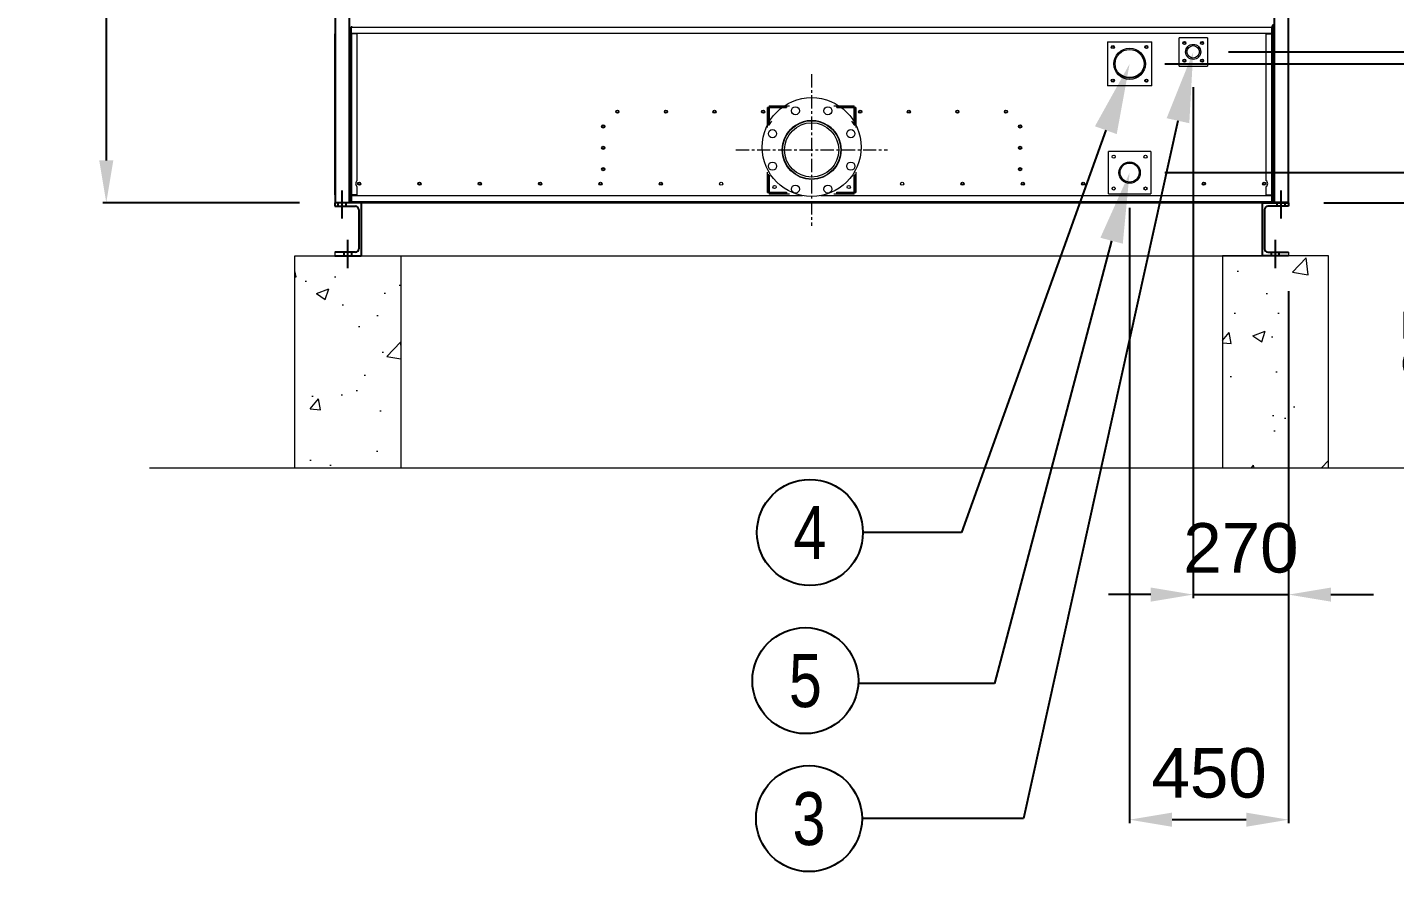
# Model space of a CAD drawing. Header units: millimetres. Extents: x -17070 to 42538, y -291348 to 31440.
# Drawn here: x 16405 to 20276, y 15635 to 18024 of the extents above; entities that cross this region are included whole.
import ezdxf
from ezdxf import colors
from ezdxf.entities.mleader import LeaderData, LeaderLine
from ezdxf.enums import TextEntityAlignment as Align
from ezdxf.math import Vec2, Vec3

# ---------------------------------------------------------------- set-up
doc = ezdxf.new("R2010")
doc.units = ezdxf.units.MM
for name, pattern in [('CENTER', [2, 1.25, -0.25, 0.25, -0.25]), ('CENTERX2', [4, 2.5, -0.5, 0.5, -0.5]), ('HIDDEN', [0.375, 0.25, -0.125]), ('HIDDENX2', [0.75, 0.5, -0.25])]:
    doc.linetypes.add(name, pattern=pattern)
for name, color, linetype in [('center', 1, 'CENTER'), ('HIDD', 2, 'HIDDENX2'), ('냉각탑_dim', 1, 'Continuous'), ('냉각탑_text', 3, 'Continuous'), ('냉각탑_기초', 23, 'Continuous')]:
    doc.layers.add(name, color=color, linetype=linetype)
doc.styles.get("Standard").update_dxf_attribs({"font": 'arial.ttf'})
doc.dimstyles.new('1.40', dxfattribs={"dimscale": 20, "dimtxt": 1.5, "dimasz": 1, "dimexe": 0.5, "dimexo": 0.5, "dimgap": 0.5, "dimtad": 1, "dimdec": 0, "dimzin": 0, "dimdsep": 46, "dimtxsty": 'Standard', "dimcen": 0, "dimclrd": 2, "dimclre": 2, "dimclrt": 3, "dimadec": 0, "dimazin": 0, "dimtfac": 1, "dimtdec": 0, "dimtmove": 0, "dimatfit": 0, "dimfxl": 1, "dimtolj": 1, "dimtzin": 0, "dimlwd": -1, "dimlwe": -1, "dimarcsym": 0})

# ---------------------------------------------------------------- blocks, each defined once
blk = doc.blocks.new('*D734')
at = {"color": 2, "transparency": 16777216}
for p, q in [((17175.5, 20527.7), (16618.9, 20527.7)), ((16628.9, 20407.7), (16628.9, 17647.7)), ((17175.5, 17527.7), (16618.9, 17527.7))]:
    blk.add_line(p, q, dxfattribs=at)
for points in [[(16608.9, 20407.7), (16648.9, 20407.7), (16628.9, 20527.7)], [(16608.9, 17647.7), (16648.9, 17647.7), (16628.9, 17527.7)]]:
    blk.add_solid(points, dxfattribs=at)
at = {"layer": 'Defpoints', "color": 0, "transparency": 16777216}
for p in [(17275.5, 20527.7), (16628.9, 17527.7), (17275.5, 17527.7)]:
    blk.add_point(p, dxfattribs=at)
at = {"color": 3, "lineweight": 5, "transparency": 16777216, "insert": (16497.4, 19027.7), "char_height": 140, "attachment_point": 5, "rotation": 90}
blk.add_mtext('\\A1;3000', dxfattribs=at)
blk = doc.blocks.new('*D736')
at = {"color": 2, "transparency": 16777216}
for p, q in [((21275.6, 18074.7), (21275.6, 18194.7)), ((19805.5, 17954.7), (21285.6, 17954.7)), ((21275.6, 17954.7), (21275.6, 17527.7)), ((20075.5, 17527.7), (21285.6, 17527.7)), ((21275.6, 17407.7), (21275.6, 16852.7))]:
    blk.add_line(p, q, dxfattribs=at)
for points in [[(21255.6, 18074.7), (21295.6, 18074.7), (21275.6, 17954.7)], [(21255.6, 17407.7), (21295.6, 17407.7), (21275.6, 17527.7)]]:
    blk.add_solid(points, dxfattribs=at)
at = {"layer": 'Defpoints', "color": 0, "transparency": 16777216}
for p in [(19705.5, 17954.7), (19975.5, 17527.7), (21275.6, 17527.7)]:
    blk.add_point(p, dxfattribs=at)
at = {"color": 3, "lineweight": 5, "transparency": 16777216, "insert": (21145.4, 17070.2), "char_height": 140, "attachment_point": 5, "rotation": 90}
blk.add_mtext('\\A1;427', dxfattribs=at)
blk = doc.blocks.new('*D737')
at = {"color": 2, "transparency": 16777216}
for p, q in [((19705.5, 17854.7), (19705.5, 16408.7)), ((19975.5, 17277.7), (19975.5, 16408.7)), ((19585.5, 16418.7), (19465.5, 16418.7)), ((19705.5, 16418.7), (19975.5, 16418.7)), ((20095.5, 16418.7), (20215.5, 16418.7))]:
    blk.add_line(p, q, dxfattribs=at)
for points in [[(19585.5, 16438.7), (19585.5, 16398.7), (19705.5, 16418.7)], [(20095.5, 16438.7), (20095.5, 16398.7), (19975.5, 16418.7)]]:
    blk.add_solid(points, dxfattribs=at)
at = {"layer": 'Defpoints', "color": 0, "transparency": 16777216}
for p in [(19705.5, 17954.7), (19975.5, 17377.7), (19975.5, 16418.7)]:
    blk.add_point(p, dxfattribs=at)
at = {"color": 3, "lineweight": 5, "transparency": 16777216, "insert": (19840.5, 16550.1), "char_height": 140, "attachment_point": 5}
blk.add_mtext('\\A1;270', dxfattribs=at)
blk = doc.blocks.new('*D738')
at = {"color": 2, "transparency": 16777216}
for p, q in [((20502.7, 17733.1), (20502.7, 17853.1)), ((19625.5, 17613.1), (20512.7, 17613.1)), ((20502.7, 17613.1), (20502.7, 17527.7)), ((20075.5, 17527.7), (20512.7, 17527.7)), ((20502.7, 17407.7), (20502.7, 16965.9))]:
    blk.add_line(p, q, dxfattribs=at)
for points in [[(20482.7, 17733.1), (20522.7, 17733.1), (20502.7, 17613.1)], [(20482.7, 17407.7), (20522.7, 17407.7), (20502.7, 17527.7)]]:
    blk.add_solid(points, dxfattribs=at)
at = {"layer": 'Defpoints', "color": 0, "transparency": 16777216}
for p in [(19525.5, 17613.1), (19975.5, 17527.7), (20502.7, 17527.7)]:
    blk.add_point(p, dxfattribs=at)
at = {"color": 3, "lineweight": 5, "transparency": 16777216, "insert": (20371.3, 17126.8), "char_height": 140, "attachment_point": 5, "rotation": 90}
blk.add_mtext('\\A1;85', dxfattribs=at)
blk = doc.blocks.new('*D739')
at = {"color": 2, "transparency": 16777216}
for p, q in [((19625.5, 17920.9), (20900.4, 17920.9)), ((20890.4, 17800.9), (20890.4, 17647.7)), ((20075.5, 17527.7), (20900.4, 17527.7))]:
    blk.add_line(p, q, dxfattribs=at)
for points in [[(20870.4, 17800.9), (20910.4, 17800.9), (20890.4, 17920.9)], [(20870.4, 17647.7), (20910.4, 17647.7), (20890.4, 17527.7)]]:
    blk.add_solid(points, dxfattribs=at)
at = {"layer": 'Defpoints', "color": 0, "transparency": 16777216}
for p in [(19525.5, 17920.9), (19975.5, 17527.7), (20890.4, 17527.7)]:
    blk.add_point(p, dxfattribs=at)
at = {"color": 3, "lineweight": 5, "transparency": 16777216, "insert": (20758.9, 17724.3), "char_height": 140, "attachment_point": 5, "rotation": 90}
blk.add_mtext('\\A1;393', dxfattribs=at)
blk = doc.blocks.new('*D740')
at = {"color": 2, "transparency": 16777216}
for p, q in [((19525.5, 17513.1), (19525.5, 15771.6)), ((19975.5, 17277.7), (19975.5, 15771.6)), ((19855.5, 15781.6), (19645.5, 15781.6))]:
    blk.add_line(p, q, dxfattribs=at)
for points in [[(19645.5, 15801.6), (19645.5, 15761.6), (19525.5, 15781.6)], [(19855.5, 15801.6), (19855.5, 15761.6), (19975.5, 15781.6)]]:
    blk.add_solid(points, dxfattribs=at)
at = {"layer": 'Defpoints', "color": 0, "transparency": 16777216}
for p in [(19525.5, 17613.1), (19975.5, 17377.7), (19525.5, 15781.6)]:
    blk.add_point(p, dxfattribs=at)
at = {"color": 3, "lineweight": 5, "transparency": 16777216, "insert": (19750.5, 15913.1), "char_height": 140, "attachment_point": 5}
blk.add_mtext('\\A1;450', dxfattribs=at)
blk = doc.blocks.new('3')
at = {"color": 5, "lineweight": 20}
blk.add_line((17315.5, 20485.5), (17315.5, 17527.7), dxfattribs=at)
at = {"color": 7, "lineweight": 20, "ltscale": 0.253333}
for p, q in [((17275.5, 17549.7), (17275.5, 18005.7)), ((17319.5, 18005.7), (17319.5, 17549.7)), ((17323, 18005.7), (17323, 17549.7)), ((19928, 17549.7), (19928, 18005.7)), ((19931.5, 17549.7), (19931.5, 18005.7)), ((19975.5, 18005.7), (19975.5, 17549.7))]:
    blk.add_line(p, q, dxfattribs=at)
at = {"color": 7, "lineweight": 20, "ltscale": 0.273889}
for p, q in [((17317.5, 18024.2), (17317.5, 17531.2)), ((19933.5, 17531.2), (19933.5, 18024.2))]:
    blk.add_line(p, q, dxfattribs=at)
at = {"color": 7, "lineweight": 20, "ltscale": 0.010278}
for p, q in [((17319.5, 18024.2), (17319.5, 18005.7)), ((17321.5, 18005.7), (17321.5, 18024.2)), ((19928, 18005.7), (19928, 18024.2)), ((19929.5, 18024.2), (19929.5, 18005.7)), ((19931.5, 18005.7), (19931.5, 18024.2)), ((17319.5, 17549.7), (17319.5, 17531.2)), ((17321.5, 17531.2), (17321.5, 17549.7)), ((19928, 17531.2), (19928, 17549.7)), ((19929.5, 17549.7), (19929.5, 17531.2)), ((19931.5, 17531.2), (19931.5, 17549.7))]:
    blk.add_line(p, q, dxfattribs=at)
at = {"color": 7, "lineweight": 20, "ltscale": 0.001111}
for p, q in [((17321.5, 18024.2), (17319.5, 18024.2)), ((17323, 18007.7), (17323, 18005.7)), ((19931.5, 18024.2), (19929.5, 18024.2)), ((19931.5, 17998.1), (19933.5, 17998.1)), ((19933.5, 17997.7), (19931.5, 17997.7)), ((17319.5, 17959.5), (17317.5, 17959.5)), ((17317.5, 17854.5), (17319.5, 17854.5)), ((17319.5, 17804.5), (17317.5, 17804.5)), ((19933.5, 17737.7), (19931.5, 17737.7)), ((17319.5, 17674.5), (17317.5, 17674.5)), ((17319.5, 17673), (17317.5, 17673)), ((19931.5, 17677.7), (19933.5, 17677.7)), ((19931.5, 17674.5), (19933.5, 17674.5)), ((19931.5, 17673), (19933.5, 17673)), ((19933.5, 17673), (19931.5, 17673)), ((17323, 17549.7), (17323, 17547.7)), ((17319.5, 17531.2), (17321.5, 17531.2)), ((19929.5, 17531.2), (19931.5, 17531.2))]:
    blk.add_line(p, q, dxfattribs=at)
at = {"color": 7, "lineweight": 20, "ltscale": 0.001944}
for p, q in [((17319.5, 18005.7), (17323, 18005.7)), ((17323, 18027.7), (17323, 18024.2)), ((19928, 18027.7), (19928, 18024.2)), ((19931.5, 18005.7), (19928, 18005.7)), ((17319.5, 17549.7), (17323, 17549.7)), ((19931.5, 17549.7), (19928, 17549.7)), ((17323, 17527.7), (17323, 17531.2)), ((19928, 17527.7), (19928, 17531.2))]:
    blk.add_line(p, q, dxfattribs=at)
at = {"color": 7, "lineweight": 20, "ltscale": 0.000833333}
for p, q in [((17323, 18024.2), (17321.5, 18024.2)), ((19928, 18024.2), (19929.5, 18024.2)), ((18505.2, 17797.6), (18503.7, 17797.6)), ((18505.2, 17797.6), (18505.2, 17799.1)), ((18745.8, 17797.6), (18745.8, 17799.1)), ((18745.8, 17797.6), (18747.3, 17797.6)), ((18505.2, 17557), (18503.7, 17557)), ((18505.2, 17557), (18505.2, 17555.5)), ((18745.8, 17557), (18745.8, 17555.5)), ((18745.8, 17557), (18747.3, 17557)), ((17323, 17531.2), (17321.5, 17531.2)), ((19928, 17531.2), (19929.5, 17531.2))]:
    blk.add_line(p, q, dxfattribs=at)
at = {"color": 7, "lineweight": 20, "ltscale": 0.009167}
for p, q in [((17323, 18007.7), (17323, 18024.2)), ((17339.5, 18005.7), (17323, 18005.7)), ((19911.5, 18005.7), (19928, 18005.7)), ((19928, 18007.7), (19928, 18024.2)), ((17339.5, 17549.7), (17323, 17549.7)), ((17323, 17547.7), (17323, 17531.2)), ((19911.5, 17549.7), (19928, 17549.7)), ((19928, 17547.7), (19928, 17531.2)), ((19973.5, 17547.7), (19973.5, 17531.2)), ((19975.5, 17547.7), (19975.5, 17531.2))]:
    blk.add_line(p, q, dxfattribs=at)
at = {"color": 7, "lineweight": 20}
for p, q in [((19928, 18024.2), (17323, 18024.2)), ((17323, 18007.7), (19928, 18007.7)), ((18599.7, 17547.7), (17323, 17547.7)), ((19928, 17547.7), (18651.3, 17547.7)), ((17323, 17531.2), (19928, 17531.2)), ((17323, 17527.7), (19428, 17527.7)), ((17323, 17527.7), (19928, 17527.7))]:
    blk.add_line(p, q, dxfattribs=at)
at = {"color": 7, "lineweight": 20, "ltscale": 0.230744}
for p, q in [((17339.5, 17590.3), (17339.5, 18005.7)), ((19911.5, 18005.7), (19911.5, 17590.3))]:
    blk.add_line(p, q, dxfattribs=at)
at = {"color": 7, "lineweight": 20, "ltscale": 0.003404}
blk.add_line((19930, 18024.2), (19930, 18030.3), dxfattribs=at)
at = {"color": 7, "lineweight": 20, "ltscale": 0.005}
for p, q in [((19931.5, 18024.2), (19931.5, 18033.2)), ((19937, 17527.7), (19928, 17527.7))]:
    blk.add_line(p, q, dxfattribs=at)
at = {"color": 7, "lineweight": 20, "ltscale": 0.052833}
for p, q in [((19975.5, 17997.7), (19975.5, 17902.6)), ((19975.5, 17882.7), (19975.5, 17787.6)), ((19975.5, 17652.7), (19975.5, 17557.6))]:
    blk.add_line(p, q, dxfattribs=at)
at = {"color": 7, "lineweight": 20, "ltscale": 0.058333}
blk.add_line((17317.5, 17959.5), (17317.5, 17854.5), dxfattribs=at)
at = {"color": 7, "lineweight": 20, "ltscale": 0.069444}
for p, q in [((19463, 17983.4), (19463, 17858.4)), ((19463, 17983.4), (19588, 17983.4)), ((19588, 17858.4), (19588, 17983.4)), ((19588, 17858.4), (19463, 17858.4))]:
    blk.add_line(p, q, dxfattribs=at)
at = {"color": 7, "lineweight": 20, "ltscale": 0.044444}
for p, q in [((19665.5, 17914.7), (19665.5, 17994.7)), ((19745.5, 17994.7), (19665.5, 17994.7)), ((19745.5, 17994.7), (19745.5, 17914.7)), ((19665.5, 17914.7), (19745.5, 17914.7))]:
    blk.add_line(p, q, dxfattribs=at)
at = {"color": 7, "lineweight": 20, "ltscale": 0.005528}
for p, q in [((19975.5, 17902.6), (19975.5, 17892.7)), ((19975.5, 17892.7), (19975.5, 17882.7))]:
    blk.add_line(p, q, dxfattribs=at)
at = {"color": 7, "lineweight": 20, "ltscale": 0.001778}
for p, q in [((18503.7, 17797.6), (18500.5, 17797.6)), ((18505.2, 17802.3), (18505.2, 17799.1)), ((18745.8, 17799.1), (18745.8, 17802.3)), ((18750.5, 17797.6), (18747.3, 17797.6)), ((18500.5, 17557), (18503.7, 17557)), ((18505.2, 17555.5), (18505.2, 17552.3)), ((18745.8, 17552.3), (18745.8, 17555.5)), ((18747.3, 17557), (18750.5, 17557))]:
    blk.add_line(p, q, dxfattribs=at)
at = {"color": 7, "lineweight": 20, "ltscale": 0.018362}
blk.add_line((18500.5, 17740.3), (18500.5, 17797.6), dxfattribs=at)
at = {"color": 7, "lineweight": 20, "ltscale": 0.01504}
blk.add_line((18503.7, 17746.3), (18503.7, 17797.6), dxfattribs=at)
at = {"color": 7, "lineweight": 20, "ltscale": 0.012858}
for p, q in [((18505.2, 17802.3), (18562.5, 17802.3)), ((18688.6, 17802.3), (18745.8, 17802.3))]:
    blk.add_line(p, q, dxfattribs=at)
at = {"color": 7, "lineweight": 20, "ltscale": 0.011072}
blk.add_line((18505.2, 17799.1), (18556.5, 17799.1), dxfattribs=at)
at = {"color": 7, "lineweight": 20, "ltscale": 0.010274}
for p, q in [((18505.2, 17797.6), (18553.9, 17797.6)), ((18697.1, 17797.6), (18745.8, 17797.6))]:
    blk.add_line(p, q, dxfattribs=at)
at = {"color": 7, "lineweight": 20, "ltscale": 0.013606}
blk.add_line((18505.2, 17797.6), (18505.2, 17748.9), dxfattribs=at)
at = {"color": 7, "lineweight": 20, "ltscale": 0.011073}
blk.add_line((18694.6, 17799.1), (18745.8, 17799.1), dxfattribs=at)
at = {"color": 7, "lineweight": 20, "ltscale": 0.013607}
blk.add_line((18745.8, 17748.9), (18745.8, 17797.6), dxfattribs=at)
at = {"color": 7, "lineweight": 20, "ltscale": 0.015041}
blk.add_line((18747.3, 17797.6), (18747.3, 17746.3), dxfattribs=at)
at = {"color": 7, "lineweight": 20, "ltscale": 0.018363}
blk.add_line((18750.5, 17797.6), (18750.5, 17740.3), dxfattribs=at)
at = {"color": 7, "lineweight": 20, "ltscale": 0.002588}
blk.add_line((18503.7, 17746.3), (18503.7, 17750.9), dxfattribs=at)
at = {"color": 7, "lineweight": 20, "ltscale": 0.002827}
blk.add_line((18505.2, 17754), (18505.2, 17748.9), dxfattribs=at)
at = {"color": 7, "lineweight": 20, "ltscale": 0.002826}
blk.add_line((18745.8, 17748.9), (18745.8, 17753.9), dxfattribs=at)
at = {"color": 7, "lineweight": 20, "ltscale": 0.002586}
blk.add_line((18747.3, 17750.9), (18747.3, 17746.3), dxfattribs=at)
at = {"color": 7, "lineweight": 20, "ltscale": 0.001112}
for p, q in [((17317.5, 17677.7), (17319.5, 17677.7)), ((17317.5, 17673), (17319.5, 17673)), ((17317.5, 17532.4), (17319.5, 17532.4))]:
    blk.add_line(p, q, dxfattribs=at)
at = {"color": 7, "lineweight": 20, "ltscale": 0.066667}
for p, q in [((19465.5, 17553.1), (19465.5, 17673.1)), ((19585.5, 17673.1), (19465.5, 17673.1)), ((19585.5, 17673.1), (19585.5, 17553.1)), ((19465.5, 17553.1), (19585.5, 17553.1))]:
    blk.add_line(p, q, dxfattribs=at)
at = {"color": 7, "lineweight": 20, "ltscale": 0.031807}
for p, q in [((18500.5, 17557), (18500.5, 17614.2)), ((18750.5, 17614.2), (18750.5, 17557)), ((18562.5, 17552.3), (18505.2, 17552.3)), ((18745.8, 17552.3), (18688.6, 17552.3))]:
    blk.add_line(p, q, dxfattribs=at)
at = {"color": 7, "lineweight": 20, "ltscale": 0.012967}
for p, q in [((17339.5, 17549.7), (17339.5, 17573)), ((19911.5, 17573), (19911.5, 17549.7))]:
    blk.add_line(p, q, dxfattribs=at)
at = {"color": 7, "lineweight": 20, "ltscale": 0.028485}
for p, q in [((18503.7, 17557), (18503.7, 17608.2)), ((18747.3, 17608.2), (18747.3, 17557)), ((18556.5, 17555.5), (18505.2, 17555.5)), ((18745.8, 17555.5), (18694.6, 17555.5))]:
    blk.add_line(p, q, dxfattribs=at)
at = {"color": 7, "lineweight": 20, "ltscale": 0.02705}
for p, q in [((18505.2, 17605.6), (18505.2, 17557)), ((18745.8, 17557), (18745.8, 17605.6)), ((18553.9, 17557), (18505.2, 17557)), ((18745.8, 17557), (18697.1, 17557))]:
    blk.add_line(p, q, dxfattribs=at)
at = {"color": 1, "linetype": 'CENTERX2', "ltscale": 50}
for p, q in [((17296.5, 17482.7), (17296.5, 17562.7)), ((19954.5, 17482.7), (19954.5, 17562.7)), ((17313, 17342.7), (17313, 17422.7)), ((19938, 17342.7), (19938, 17422.7))]:
    blk.add_line(p, q, dxfattribs=at)
at = {"color": 7, "lineweight": 20, "ltscale": 0.00111}
blk.add_line((19931.5, 17532.4), (19933.5, 17532.4), dxfattribs=at)
at = {"color": 7, "lineweight": 20, "ltscale": 0.004417}
blk.add_line((19975.5, 17557.6), (19975.5, 17549.7), dxfattribs=at)
at = {"color": 0, "lineweight": 20}
blk.add_line((17275.5, 17527.7), (17350.5, 17527.7), dxfattribs=at)
at = {"color": 7, "lineweight": 25, "ltscale": 0.008333}
for p, q in [((17275.5, 17527.7), (17275.5, 17517.7)), ((19975.5, 17527.7), (19975.5, 17517.7))]:
    blk.add_line(p, q, dxfattribs=at)
at = {"color": 7, "lineweight": 25, "ltscale": 0.125}
for p, q in [((17350.5, 17527.7), (17275.5, 17527.7)), ((19900.5, 17527.7), (19975.5, 17527.7)), ((17275.5, 17377.7), (17350.5, 17377.7)), ((19975.5, 17377.7), (19900.5, 17377.7))]:
    blk.add_line(p, q, dxfattribs=at)
at = {"color": 7, "lineweight": 25, "ltscale": 0.05125}
for p, q in [((17275.5, 17517.7), (17334, 17517.7)), ((19975.5, 17517.7), (19917, 17517.7)), ((17334, 17387.7), (17275.5, 17387.7)), ((19917, 17387.7), (19975.5, 17387.7))]:
    blk.add_line(p, q, dxfattribs=at)
at = {"color": 7, "lineweight": 20, "ltscale": 0.019444}
for p, q in [((17279, 17527.7), (17314, 17527.7)), ((17279, 17527.7), (17314, 17527.7)), ((19972, 17529.7), (19937, 17529.7)), ((19972, 17527.7), (19937, 17527.7))]:
    blk.add_line(p, q, dxfattribs=at)
for p, q in [((17285.5, 17517.7), (17285.5, 17527.7)), ((17307.5, 17517.7), (17307.5, 17527.7)), ((19943.5, 17517.7), (19943.5, 17527.7)), ((19965.5, 17517.7), (19965.5, 17527.7)), ((17302, 17377.7), (17302, 17387.7)), ((17324, 17377.7), (17324, 17387.7)), ((19927, 17377.7), (19927, 17387.7)), ((19949, 17377.7), (19949, 17387.7))]:
    blk.add_line(p, q)
at = {"color": 7, "lineweight": 20, "ltscale": 0.004971}
for p, q in [((17314.1, 17527.7), (17323, 17527.7)), ((17323, 17527.7), (17314.1, 17527.7))]:
    blk.add_line(p, q, dxfattribs=at)
at = {"color": 7, "lineweight": 20, "ltscale": 0.003063}
for p, q in [((17323, 17530.9), (17317.5, 17530.9)), ((19928, 17530.9), (19933.5, 17530.9))]:
    blk.add_line(p, q, dxfattribs=at)
at = {"color": 7, "lineweight": 25, "ltscale": 0.091667}
for p, q in [((17344, 17507.7), (17344, 17397.7)), ((19907, 17507.7), (19907, 17397.7))]:
    blk.add_line(p, q, dxfattribs=at)
at = {"ltscale": 25}
for p, q in [((17350.5, 17527.7), (17350.5, 17377.7)), ((19900.5, 17527.7), (19900.5, 17377.7))]:
    blk.add_line(p, q, dxfattribs=at)
at = {"lineweight": 20}
blk.add_line((19900.5, 17527.7), (19975.5, 17527.7), dxfattribs=at)
at = {"color": 7, "lineweight": 15, "ltscale": 0.0625}
for p, q in [((17275.5, 17387.7), (17275.5, 17377.7)), ((19975.5, 17387.7), (19975.5, 17377.7))]:
    blk.add_line(p, q, dxfattribs=at)
at = {"lineweight": 5}
blk.add_line((17350.5, 17377.7), (19900.5, 17377.7), dxfattribs=at)
at = {"color": 7, "lineweight": 20}
for centre, radius in [((19478, 17968.4), 4.5), ((19525.5, 17920.9), 44.5), ((19525.5, 17920.9), 40.9), ((19573, 17968.4), 4.5), ((19680.5, 17979.7), 4.5), ((19705.5, 17954.7), 21.4), ((19705.5, 17954.7), 17.7), ((19730.5, 17979.7), 4.5), ((19680.5, 17929.7), 4.5), ((19730.5, 17929.7), 4.5), ((19478, 17873.4), 4.5), ((19573, 17873.4), 4.5), ((18625.5, 17685.3), 140), ((18075.5, 17785.5), 4.5), ((18075.5, 17785.5), 3), ((18213, 17785.5), 4.5), ((18213, 17785.5), 3), ((18350.5, 17785.5), 4.5), ((18350.5, 17785.5), 3), ((18488, 17785.5), 4.5), ((18488, 17785.5), 3), ((18579.6, 17788.1), 11.5), ((18671.5, 17788.1), 11.5), ((18763, 17785.5), 4.5), ((18763, 17785.5), 3), ((18900.5, 17785.5), 4.5), ((18900.5, 17785.5), 3), ((19038, 17785.5), 4.5), ((19038, 17785.5), 3), ((19175.5, 17785.5), 4.5), ((19175.5, 17785.5), 3), ((18035.5, 17743.7), 4.5), ((18035.5, 17743.7), 3), ((18514.7, 17723.2), 11.5), ((18625.5, 17677.3), 83.3), ((18625.5, 17677.3), 82.6), ((18625.5, 17677.3), 76.8), ((18736.4, 17723.2), 11.5), ((19215.5, 17743.7), 4.5), ((19215.5, 17743.7), 3), ((18035.5, 17683.2), 4.5), ((19215.5, 17683.2), 4.5), ((18035.5, 17683.2), 3), ((19215.5, 17683.2), 3), ((19480.5, 17658.1), 4.5), ((19570.5, 17658.1), 4.5), ((18035.5, 17622.7), 4.5), ((18035.5, 17622.7), 3), ((18514.7, 17631.3), 11.5), ((18736.4, 17631.3), 11.5), ((19215.5, 17622.7), 4.5), ((19215.5, 17622.7), 3), ((19525.5, 17613.1), 30.2), ((19525.5, 17613.1), 27.1), ((17344.5, 17581.7), 4.5), ((17344.5, 17581.7), 3), ((17515.3, 17581.7), 4.5), ((17515.3, 17581.7), 3), ((17686.1, 17581.7), 4.5), ((17686.1, 17581.7), 3), ((17856.9, 17581.7), 4.5), ((17856.9, 17581.7), 3), ((18027.7, 17581.7), 4.5), ((18027.7, 17581.7), 3), ((18198.5, 17581.7), 4.5), ((18198.5, 17581.7), 3), ((18369.3, 17581.7), 4.5), ((18520.5, 17572.3), 4.5), ((18579.6, 17566.4), 11.5), ((18671.5, 17566.4), 11.5), ((18730.5, 17572.3), 4.5), ((18881.7, 17581.7), 4.5), ((19052.5, 17581.7), 4.5), ((19052.5, 17581.7), 3), ((19223.3, 17581.7), 4.5), ((19223.3, 17581.7), 3), ((19394.1, 17581.7), 4.5), ((19394.1, 17581.7), 3), ((19480.5, 17568.1), 4.5), ((19570.5, 17568.1), 4.5), ((19735.7, 17581.7), 4.5), ((19735.7, 17581.7), 3), ((19906.5, 17581.7), 4.5), ((19906.5, 17581.7), 3)]:
    blk.add_circle(centre, radius, dxfattribs=at)
at = {"lineweight": 5}
for centre in [(19478, 17968.4), (19573, 17968.4), (19680.5, 17979.7), (19730.5, 17979.7), (19680.5, 17929.7), (19730.5, 17929.7), (19478, 17873.4), (19573, 17873.4)]:
    blk.add_circle(centre, 3, dxfattribs=at)
at = {"color": 7, "lineweight": 20}
for centre, radius, start, end in [((19525.5, 17928.9), 46, 223.1217, 316.8778), ((18625.5, 17677.3), 140, 144.5665, 150.8077), ((18625.5, 17677.3), 83, 23.225, 156.7771), ((18625.5, 17677.3), 140, 29.1929, 35.4333), ((18625.5, 17677.3), 83, 170.6624, 172.3372), ((18625.5, 17677.3), 83, 7.6649, 9.3397), ((17314.4, 17682.8), 3.1, 359.1371, 0), ((17344.5, 17581.7), 10, 120.0003, 239.9997), ((19906.5, 17581.7), 10, 299.9997, 60.0003), ((19928, 17599.2), 3.5, 0, 0.237), ((19928, 17564.2), 3.5, 359.6715, 0)]:
    blk.add_arc(centre, radius, start, end, dxfattribs=at)
at = {"color": 7, "lineweight": 25}
for centre, start, end in [((17334, 17507.7), 0, 90), ((19917, 17507.7), 90, 180), ((17334, 17397.7), 270, 0), ((19917, 17397.7), 180, 270)]:
    blk.add_arc(centre, 10, start, end, dxfattribs=at)
at = {"color": 7, "lineweight": 20}
for centre, major_axis, ratio, start_param, end_param in [((19928, 17704.1), (3.5, 0), 0.999985, 6.283185, 6.297404), ((19928, 17699.2), (3.5, 0), 0.999985, 6.283185, 6.293671), ((19928, 17699.1), (-3.5, 0), 0.999966, 3.141593, 3.152037), ((19928, 17694.2), (-3.5, 0), 0.999966, 3.141593, 3.1558), ((19928, 17667.4), (3.5, 0), 0.999985, 6.267899, 6.283185), ((19928, 17664.4), (3.5, 0), 0.999985, 6.279226, 6.283185), ((19928, 17659.5), (3.5, 0), 0.999966, 6.279216, 6.283185)]:
    blk.add_ellipse(centre, major_axis=major_axis, ratio=ratio, start_param=start_param, end_param=end_param, dxfattribs=at)
at = {"layer": 'center', "lineweight": 20}
for p, q in [((17275.5, 20527.7), (17275.5, 17527.7)), ((19975.5, 20527.7), (19975.5, 17527.7)), ((17317.5, 20487.5), (17317.5, 17527.7)), ((19933.5, 20487.5), (19933.5, 17527.7)), ((17275.5, 17527.7), (17317.5, 17527.7)), ((19975.5, 17527.7), (19933.5, 17527.7))]:
    blk.add_line(p, q, dxfattribs=at)
at = {"layer": 'center', "lineweight": 20, "ltscale": 30}
for p, q in [((18625.5, 17891.8), (18625.5, 17462.8)), ((18411, 17677.3), (18840, 17677.3))]:
    blk.add_line(p, q, dxfattribs=at)
at = {"layer": 'HIDD', "linetype": 'HIDDEN', "lineweight": 20}
for p, q in [((17277.5, 20485.5), (17277.5, 17527.7)), ((19973.5, 20485.5), (19973.5, 17527.7)), ((19935.5, 19646.7), (19935.5, 17529.7)), ((17275.5, 17529.7), (17317.5, 17529.7)), ((19973.5, 17529.7), (19935.5, 17529.7))]:
    blk.add_line(p, q, dxfattribs=at)

msp = doc.modelspace()

# ---------------------------------------------------------------- hatches: boundary and pattern name
at = {"layer": '냉각탑_기초', "lineweight": 20, "ltscale": 30}
h = msp.add_hatch(dxfattribs=at)
h.set_pattern_fill('AR-CONC', color=256, scale=50, style=0)
h.set_pattern_definition([(50, (2534.5, 836.33), (358.63, -31.376), [37.5, -412.5]), (355, (2534.5, 836.33), (-69.3757, 376.096), [30, -330]), (100.4514, (2564.4, 833.72), (289.2547, 344.72), [31.87, -350.571]), (46.1842, (2534.5, 936.33), (533.6205, -82.7595), [56.25, -618.75]), (96.6356, (2579, 929.44), (467.331, 487.059), [47.805, -525.856]), (351.1842, (2534.5, 936.33), (467.331, 487.059), [45, -495]), (21, (2584.5, 911.33), (298.4535, -201.3094), [37.5, -412.5]), (326, (2584.5, 911.33), (121.6577, 362.575), [30, -330]), (71.4514, (2609.38, 894.56), (420.1113, 161.265), [31.87, -350.571]), (37.5, (2534.51, 836.33), (6.0799, 166.4469), [0, -326, 0, -335, 0, -331.25]), (7.5, (2534.5, 836.33), (131.5348, 197.2059), [0, -191, 0, -318.5, 0, -126.25]), (327.5, (2423.01, 836.33), (266.9112, -11.2774), [0, -125, 0, -390, 0, -517.5]), (317.5, (2373, 836.33), (291.593, 50.0525), [0, -162.5, 0, -259, 0, -367.5])])
h.paths.add_polyline_path([(17463, 17377.7), (17163, 17377.7), (17163, 16777.7), (17463, 16777.7)])
h = msp.add_hatch(dxfattribs=at)
h.set_pattern_fill('AR-CONC', color=256, scale=50, style=0)
h.set_pattern_definition([(50, (3029.5, 836.33), (358.63, -31.376), [37.5, -412.5]), (355, (3029.5, 836.33), (-69.3757, 376.096), [30, -330]), (100.4514, (3059.4, 833.72), (289.2547, 344.72), [31.87, -350.571]), (46.1842, (3029.5, 936.33), (533.6205, -82.7595), [56.25, -618.75]), (96.6356, (3074, 929.44), (467.331, 487.059), [47.805, -525.856]), (351.1842, (3029.5, 936.33), (467.331, 487.059), [45, -495]), (21, (3079.5, 911.33), (298.4535, -201.3094), [37.5, -412.5]), (326, (3079.5, 911.33), (121.6577, 362.575), [30, -330]), (71.4514, (3104.38, 894.56), (420.1113, 161.265), [31.87, -350.571]), (37.5, (3029.51, 836.33), (6.0799, 166.4469), [0, -326, 0, -335, 0, -331.25]), (7.5, (3029.5, 836.33), (131.5348, 197.2059), [0, -191, 0, -318.5, 0, -126.25]), (327.5, (2918.01, 836.33), (266.9112, -11.2774), [0, -125, 0, -390, 0, -517.5]), (317.5, (2868, 836.33), (291.593, 50.0525), [0, -162.5, 0, -259, 0, -367.5])])
h.paths.add_polyline_path([(19788, 17377.7), (20088, 17377.7), (20088, 16777.7), (19788, 16777.7)])

# ---------------------------------------------------------------- linework, layer by layer
at = {"layer": '냉각탑_dim', "linetype": 'ByBlock', "lineweight": -3}
for centre in [(18620.6, 16594.6), (18607.7, 16175.2), (18618, 15784.6)]:
    msp.add_circle(centre, 150, dxfattribs=at)
at = {"layer": '냉각탑_기초', "lineweight": 20, "ltscale": 30}
msp.add_line((16750.9, 16777.7), (20479.4, 16777.7), dxfattribs=at)
for points in [[(17163, 16777.7), (17163, 17377.7), (17463, 17377.7), (17463, 16777.7)], [(20088, 16777.7), (20088, 17377.7), (19788, 17377.7), (19788, 16777.7)]]:
    msp.add_lwpolyline(points, dxfattribs=at)

# ---------------------------------------------------------------- block references
msp.add_blockref('3', (0, 0))

# ---------------------------------------------------------------- texts
at = {"layer": '냉각탑_text', "width": 0.8}
for s, p in [('4', (18620.6, 16594.6)), ('5', (18607.7, 16175.2)), ('3', (18618, 15784.6))]:
    msp.add_text(s, height=150, dxfattribs=at).set_placement(p, align=Align.MIDDLE_CENTER)

# ---------------------------------------------------------------- dimensions: what is measured, and where the dimension line sits
at = {"lineweight": 5}
for base, p1, p2, picture, middle in [((16628.9, 17527.7), (17275.5, 20527.7), (17275.5, 17527.7), '*D734', (16497.4, 19027.7)), ((21275.6, 17527.7), (19705.5, 17954.7), (19975.5, 17527.7), '*D736', (21145.4, 17070.2)), ((20502.7, 17527.7), (19525.5, 17613.1), (19975.5, 17527.7), '*D738', (20371.3, 17126.8))]:
    dim = msp.add_linear_dim(base=base, p1=p1, p2=p2, angle=90, dimstyle='1.40', override={"dimtxt": 7, "dimasz": 6, "dimexo": 5, "dimgap": 3}, dxfattribs=at)
    dim.commit()
    dim.dimension.update_dxf_attribs({"geometry": picture, "text_midpoint": middle})
dim = msp.add_linear_dim(base=(19975.5, 16418.7), p1=(19705.5, 17954.7), p2=(19975.5, 17377.7), dimstyle='1.40', override={"dimtxt": 7, "dimasz": 6, "dimexo": 5, "dimgap": 3}, dxfattribs=at)
dim.commit()
dim.dimension.update_dxf_attribs({"geometry": '*D737', "text_midpoint": (19840.5, 16418.7), "dimtype": 160})
dim = msp.add_linear_dim(base=(20890.4, 17527.7), p1=(19525.5, 17920.9), p2=(19975.5, 17527.7), angle=90, dimstyle='1.40', override={"dimtxt": 7, "dimasz": 6, "dimexo": 5, "dimgap": 3}, dxfattribs=at)
dim.commit()
dim.dimension.update_dxf_attribs({"geometry": '*D739', "text_midpoint": (20890.4, 17724.3), "dimtype": 160})
dim = msp.add_linear_dim(base=(19525.5, 15781.6), p1=(19975.5, 17377.7), p2=(19525.5, 17613.1), dimstyle='1.40', override={"dimtxt": 7, "dimasz": 6, "dimexo": 5, "dimgap": 3}, dxfattribs=at)
dim.commit()
dim.dimension.update_dxf_attribs({"geometry": '*D740', "text_midpoint": (19750.5, 15913.1)})

# ---------------------------------------------------------------- leaders
at = {"layer": '냉각탑_dim', "lineweight": -3}
ml = msp.add_multileader_mtext('Standard', dxfattribs=at)
ml.set_content('')
ml.set_leader_properties(color=256)
ml.build(insert=Vec2(0, 0))
ml.multileader.update_dxf_attribs({"text_right_attachment_type": 6, "dogleg_length": 5, "arrow_head_size": 199.5, "scale": 30})
ctx = ml.context
ctx.base_point, ctx.scale, ctx.char_height, ctx.arrow_head_size, ctx.landing_gap_size, ctx.plane_origin = Vec3(18768, 15784.6), 30, 7.18, 199.5, 3.59, Vec3(18789.4, 16648.6)
ctx.right_attachment, ctx.text_align_type = 6, 2
notes = []
notes.append((ctx, [(0, (1, 1, 0), (19225.5, 15784.6), (-1, 0), 457.5, [(0, [(19705.5, 17954.7)], 0, [])])]))
ctx.mtext, ml.multileader.dxf.content_type = None, 0
ml = msp.add_multileader_mtext('Standard', dxfattribs=at)
ml.set_content('')
ml.set_leader_properties(color=256)
ml.build(insert=Vec2(0, 0))
ml.multileader.update_dxf_attribs({"text_right_attachment_type": 6, "dogleg_length": 5, "arrow_head_size": 199.5, "scale": 30})
ctx = ml.context
ctx.base_point, ctx.scale, ctx.char_height, ctx.arrow_head_size, ctx.landing_gap_size, ctx.plane_origin = Vec3(18770.6, 16594.9), 30, 7.18, 199.5, 3.59, Vec3(18391.2, 16203.4)
ctx.right_attachment, ctx.text_align_type = 6, 2
notes.append((ctx, [(0, (1, 1, 0), (19050.1, 16594.9), (-1, 0), 279.5, [(0, [(19525.5, 17920.9)], 0, [])])]))
ctx.mtext, ml.multileader.dxf.content_type = None, 0
ml = msp.add_multileader_mtext('Standard', dxfattribs=at)
ml.set_content('')
ml.set_leader_properties(color=256)
ml.build(insert=Vec2(0, 0))
ml.multileader.update_dxf_attribs({"text_right_attachment_type": 6, "dogleg_length": 5, "arrow_head_size": 199.5, "scale": 30})
ctx = ml.context
ctx.base_point, ctx.scale, ctx.char_height, ctx.arrow_head_size, ctx.landing_gap_size, ctx.plane_origin = Vec3(18757.5, 16167.3), 30, 7.18, 199.5, 3.59, Vec3(19381.9, 15915.5)
ctx.right_attachment, ctx.text_align_type = 6, 2
notes.append((ctx, [(0, (1, 1, 0), (19142.9, 16167.3), (-1, 0), 385.4, [(0, [(19525.5, 17613.1)], 0, [])])]))
ctx.mtext, ml.multileader.dxf.content_type = None, 0
for ctx, leaders in notes:
    for number, flags, end, landing, length, lines in leaders:
        leader = LeaderData()
        leader.index, (leader.has_last_leader_line, leader.has_dogleg_vector, leader.attachment_direction) = number, flags
        leader.last_leader_point, leader.dogleg_vector, leader.dogleg_length = Vec3(end), Vec3(landing), length
        for number, points, colour, breaks in lines:
            line = LeaderLine()
            line.index, line.vertices, line.color, line.breaks = number, Vec3.list(points), colors.encode_raw_color(colour), breaks
            leader.lines.append(line)
        ctx.leaders.append(leader)

doc.saveas('drawing.dxf')
